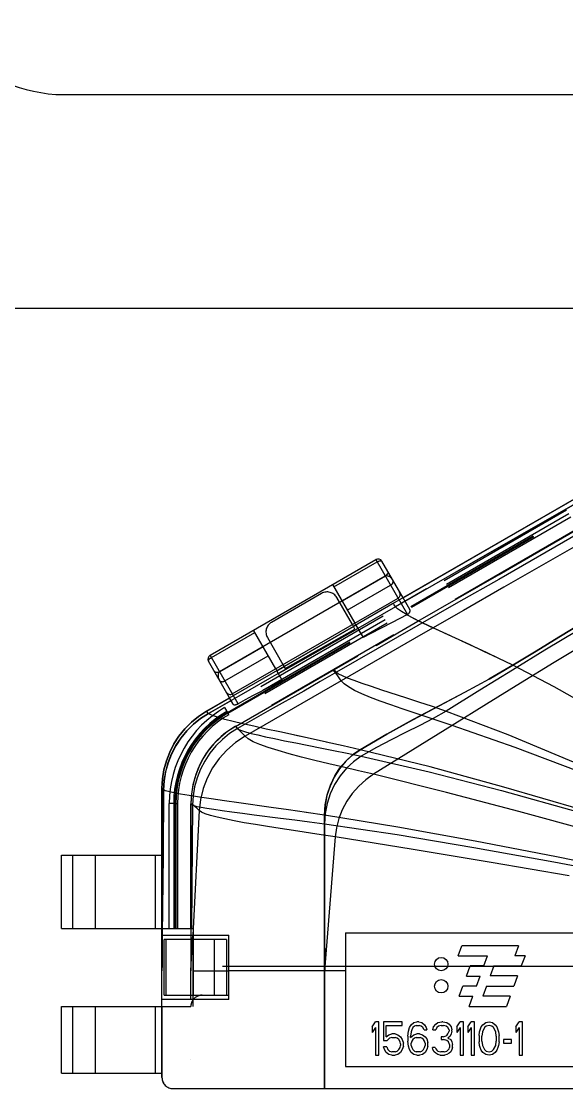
# Model space of a CAD drawing. Header units: millimetres. Extents: x -1 to 4489, y 0 to 1364.
# Drawn here: x 1594.99 to 1619.5, y 255.73 to 303.71 of the extents above; entities that cross this region are included whole.
import ezdxf

# ---------------------------------------------------------------- set-up
doc = ezdxf.new("R2010")
doc.units = ezdxf.units.MM
doc.linetypes.add('HIDDEN', pattern=[9.525, 6.35, -3.175])
doc.layers.add('DEFAULT_2', color=8, linetype='HIDDEN')
doc.layers.add('LAYER_0', color=7, linetype='Continuous')

# ---------------------------------------------------------------- blocks, each defined once
blk = doc.blocks.new('AMP10_88', base_point=(132.84, 117.75))
at = {"layer": 'LAYER_0', "color": 7}
for points in [[(72.503, 83.402), (183.18, 83.402)], [(65.419, 70.602), (192.47, 70.602)]]:
    blk.add_lwpolyline(points, dxfattribs=at)
blk.add_arc((73.26, 93.479), 10.105, 186.47, 265.71, dxfattribs=at)
blk = doc.blocks.new('418265200')
at = {"layer": 'LAYER_0', "color": 7}
blk.add_blockref('AMP10_88', (-20.334, -25.14), dxfattribs=at)
blk = doc.blocks.new('A$C6E4D46C7')
at = {"color": 7, "linetype": 'Continuous'}
for p, q in [((23.138, 26.564), (14.875, 21.793)), ((15.343, 22.064), (23.137, 26.564)), ((6.672, 19.482), (14.119, 23.782)), ((15.343, 22.064), (14.393, 23.709)), ((7.672, 17.75), (15.119, 22.05)), ((14.875, 21.793), (13.116, 20.778)), ((10.053, 18.884), (13.183, 20.662)), ((13.183, 20.662), (13.066, 20.865)), ((13.116, 20.778), (13.221, 20.839)), ((13.221, 20.839), (13.171, 20.925)), ((7.548, 17.564), (6.598, 19.209)), ((9.999, 18.978), (6.511, 16.964)), ((9.62, 18.875), (9.67, 18.789)), ((9.67, 18.789), (9.998, 18.978)), ((9.948, 19.065), (10.053, 18.884)), ((6.51, 16.964), (7.548, 17.564)), ((6.157, 16.735), (6.51, 16.964)), ((6.511, 16.964), (6.158, 16.735)), ((5.538, 16.176), (5.834, 16.473)), ((5.835, 16.473), (5.539, 16.176)), ((5.834, 16.473), (6.157, 16.735)), ((6.158, 16.735), (5.835, 16.473)), ((5.046, 15.5), (5.274, 15.851)), ((5.275, 15.851), (5.047, 15.5)), ((5.274, 15.851), (5.538, 16.176)), ((5.539, 16.176), (5.275, 15.851)), ((4.856, 15.127), (5.046, 15.5)), ((5.047, 15.5), (4.857, 15.127)), ((4.706, 14.736), (4.856, 15.127)), ((4.857, 15.127), (4.707, 14.736)), ((4.597, 14.332), (4.706, 14.736)), ((4.707, 14.736), (4.598, 14.332)), ((4.51, 13.5), (4.532, 13.92)), ((4.533, 13.92), (4.511, 13.5)), ((4.532, 13.92), (4.597, 14.332)), ((4.598, 14.332), (4.533, 13.92)), ((4.51, 13.5), (4.51, 10.5)), ((4.511, 6.7), (4.511, 13.5)), ((0, 7.2), (0, 10.5)), ((0, 10.5), (4.55, 10.5)), ((4.525, 7.2), (4.55, 10.5)), ((0, 7.2), (4.525, 7.2)), ((4.524, 6.9), (4.52, 6.637)), ((4.525, 6.9), (7.511, 6.9)), ((5.883, 6.702), (5.893, 6.9)), ((5.91, 6.9), (5.91, 6.7)), ((7.511, 4), (7.511, 6.9)), ((12.761, 7), (12.761, 1)), ((12.761, 7), (24.761, 7)), ((4.52, 6.637), (4.518, 6.373)), ((4.518, 6.373), (4.518, 6.107)), ((4.61, 4.2), (4.61, 6.7)), ((7.41, 6.7), (4.61, 6.7)), ((7.41, 6.7), (7.41, 5.877)), ((17.827, 5.965), (17.992, 6.418)), ((20.53, 6.418), (17.992, 6.418)), ((20.53, 6.418), (20.365, 5.965)), ((4.518, 5.839), (4.515, 5.57)), ((4.518, 6.107), (4.518, 5.839)), ((17.827, 5.965), (19.138, 5.965)), ((18.97, 5.517), (19.138, 5.965)), ((20.827, 5.965), (20.365, 5.965)), ((20.827, 5.965), (20.656, 5.517)), ((4.515, 5.57), (4.511, 5.3)), ((4.511, 1.979), (4.511, 5.3)), ((12.761, 5.3), (7.511, 5.3)), ((18.189, 5.063), (18.354, 5.517)), ((18.97, 5.517), (18.354, 5.517)), ((19.429, 5.517), (19.264, 5.064)), ((19.429, 5.517), (20.656, 5.517)), ((18.189, 5.063), (18.805, 5.063)), ((18.639, 4.608), (18.805, 5.063)), ((20.485, 5.064), (19.264, 5.064)), ((20.485, 5.064), (20.322, 4.608)), ((17.86, 4.154), (18.024, 4.608)), ((18.639, 4.608), (18.024, 4.608)), ((19.099, 4.608), (18.934, 4.155)), ((19.099, 4.608), (20.322, 4.608)), ((7.511, 4), (4.511, 4)), ((4.61, 4.2), (7.511, 4.2)), ((5.811, 4), (5.811, 4.2)), ((5.91, 4), (5.91, 4.2)), ((17.86, 4.154), (18.474, 4.154)), ((18.309, 3.7), (18.474, 4.154)), ((20.159, 4.155), (18.934, 4.155)), ((20.159, 4.155), (19.995, 3.7)), ((0, 0.7), (0, 3.7)), ((0, 3.7), (4.511, 3.7)), ((18.309, 3.7), (19.995, 3.7)), ((13.961, 2.777), (14.111, 3)), ((14.261, 3), (14.111, 3)), ((14.261, 1.5), (14.261, 3)), ((14.461, 3), (14.461, 2.17)), ((15.311, 3), (14.461, 3)), ((15.311, 2.84), (15.311, 3)), ((15.711, 2.872), (15.836, 2.968)), ((15.836, 2.968), (15.961, 3)), ((16.061, 3), (15.961, 3)), ((16.061, 3), (16.186, 2.968)), ((16.186, 2.968), (16.311, 2.872)), ((16.711, 2.777), (16.811, 2.904)), ((16.811, 2.904), (16.911, 2.968)), ((16.911, 2.968), (17.086, 3)), ((17.136, 3), (17.086, 3)), ((17.136, 3), (17.311, 2.968)), ((17.311, 2.968), (17.411, 2.904)), ((17.411, 2.904), (17.511, 2.777)), ((17.761, 2.777), (17.911, 3)), ((18.061, 3), (17.911, 3)), ((18.061, 1.5), (18.061, 3)), ((18.261, 2.777), (18.411, 3)), ((18.561, 3), (18.411, 3)), ((18.561, 1.5), (18.561, 3)), ((18.936, 2.872), (19.061, 2.968)), ((19.061, 2.968), (19.211, 3)), ((19.211, 3), (19.361, 2.968)), ((19.361, 2.968), (19.486, 2.872)), ((20.411, 2.777), (20.561, 3)), ((20.711, 3), (20.561, 3)), ((20.711, 1.5), (20.711, 3)), ((13.961, 2.777), (13.961, 2.521)), ((14.111, 2.745), (13.961, 2.521)), ((14.111, 2.745), (14.111, 1.5)), ((14.586, 2.33), (14.586, 2.84)), ((14.586, 2.84), (15.311, 2.84)), ((14.586, 2.33), (14.711, 2.426)), ((14.711, 2.426), (14.836, 2.457)), ((14.986, 2.457), (14.836, 2.457)), ((14.986, 2.457), (15.111, 2.426)), ((15.111, 2.426), (15.236, 2.33)), ((15.561, 2.362), (15.586, 2.585)), ((15.586, 2.585), (15.636, 2.745)), ((15.636, 2.745), (15.711, 2.872)), ((15.711, 2.553), (15.686, 2.362)), ((15.686, 2.298), (15.836, 2.426)), ((15.736, 2.649), (15.711, 2.553)), ((15.786, 2.745), (15.736, 2.649)), ((15.861, 2.809), (15.786, 2.745)), ((15.836, 2.426), (15.961, 2.457)), ((15.936, 2.84), (15.861, 2.809)), ((15.936, 2.84), (16.086, 2.84)), ((16.086, 2.457), (15.961, 2.457)), ((16.161, 2.809), (16.086, 2.84)), ((16.086, 2.457), (16.211, 2.426)), ((16.236, 2.745), (16.161, 2.809)), ((16.211, 2.426), (16.336, 2.33)), ((16.286, 2.649), (16.236, 2.745)), ((16.286, 2.649), (16.411, 2.649)), ((16.311, 2.872), (16.386, 2.745)), ((16.386, 2.745), (16.411, 2.649)), ((16.686, 2.649), (16.711, 2.777)), ((16.686, 2.649), (16.811, 2.649)), ((16.861, 2.745), (16.811, 2.649)), ((16.936, 2.809), (16.861, 2.745)), ((17.061, 2.84), (16.936, 2.809)), ((17.061, 2.84), (17.161, 2.84)), ((17.286, 2.809), (17.161, 2.84)), ((17.361, 2.745), (17.286, 2.809)), ((17.311, 2.394), (17.361, 2.457)), ((17.411, 2.649), (17.361, 2.745)), ((17.361, 2.457), (17.411, 2.585)), ((17.411, 2.649), (17.411, 2.585)), ((17.511, 2.457), (17.461, 2.362)), ((17.511, 2.777), (17.536, 2.649)), ((17.536, 2.585), (17.511, 2.457)), ((17.536, 2.585), (17.536, 2.649)), ((17.761, 2.777), (17.761, 2.521)), ((17.911, 2.745), (17.761, 2.521)), ((17.911, 2.745), (17.911, 1.5)), ((18.261, 2.777), (18.261, 2.521)), ((18.411, 2.745), (18.261, 2.521)), ((18.411, 2.745), (18.411, 1.5)), ((18.761, 2.394), (18.786, 2.553)), ((18.786, 2.553), (18.811, 2.649)), ((18.811, 2.649), (18.861, 2.777)), ((18.861, 2.777), (18.936, 2.872)), ((18.911, 2.553), (18.886, 2.362)), ((19.011, 2.745), (18.911, 2.553)), ((19.086, 2.809), (19.011, 2.745)), ((19.211, 2.84), (19.086, 2.809)), ((19.336, 2.809), (19.211, 2.84)), ((19.411, 2.745), (19.336, 2.809)), ((19.511, 2.553), (19.411, 2.745)), ((19.486, 2.872), (19.561, 2.777)), ((19.536, 2.362), (19.511, 2.553)), ((19.561, 2.777), (19.611, 2.649)), ((19.611, 2.649), (19.636, 2.553)), ((19.636, 2.553), (19.661, 2.394)), ((20.411, 2.777), (20.411, 2.521)), ((20.561, 2.745), (20.411, 2.521)), ((20.561, 2.745), (20.561, 1.5)), ((14.461, 2.17), (14.636, 2.17)), ((14.736, 2.266), (14.636, 2.17)), ((14.836, 2.298), (14.736, 2.266)), ((14.836, 2.298), (14.986, 2.298)), ((15.086, 2.266), (14.986, 2.298)), ((15.161, 2.202), (15.086, 2.266)), ((15.211, 2.106), (15.161, 2.202)), ((15.236, 2.011), (15.211, 2.106)), ((15.211, 1.851), (15.236, 1.947)), ((15.236, 2.33), (15.311, 2.202)), ((15.236, 2.011), (15.236, 1.947)), ((15.311, 2.202), (15.361, 2.043)), ((15.361, 1.915), (15.361, 2.043)), ((15.561, 2.362), (15.561, 2.138)), ((15.586, 1.915), (15.561, 2.138)), ((15.686, 2.298), (15.686, 2.362)), ((15.736, 2.138), (15.711, 2.043)), ((15.711, 1.947), (15.711, 2.043)), ((15.711, 1.947), (15.736, 1.851)), ((15.786, 2.202), (15.736, 2.138)), ((15.861, 2.266), (15.786, 2.202)), ((15.936, 2.298), (15.861, 2.266)), ((15.936, 2.298), (16.111, 2.298)), ((16.186, 2.266), (16.111, 2.298)), ((16.261, 2.202), (16.186, 2.266)), ((16.311, 2.138), (16.261, 2.202)), ((16.336, 2.043), (16.311, 2.138)), ((16.311, 1.851), (16.336, 1.947)), ((16.336, 2.33), (16.411, 2.234)), ((16.336, 2.043), (16.336, 1.947)), ((16.411, 2.234), (16.461, 2.074)), ((16.461, 1.915), (16.461, 2.074)), ((17.061, 2.33), (17.061, 2.202)), ((17.161, 2.33), (17.061, 2.33)), ((17.061, 2.202), (17.161, 2.202)), ((17.161, 2.33), (17.311, 2.394)), ((17.311, 2.17), (17.161, 2.202)), ((17.386, 2.106), (17.311, 2.17)), ((17.461, 2.362), (17.361, 2.266)), ((17.361, 2.266), (17.486, 2.202)), ((17.436, 1.979), (17.386, 2.106)), ((17.436, 1.979), (17.436, 1.851)), ((17.486, 2.202), (17.536, 2.106)), ((17.536, 2.106), (17.561, 1.979)), ((17.561, 1.851), (17.561, 1.979)), ((18.761, 2.394), (18.761, 2.106)), ((18.786, 1.947), (18.761, 2.106)), ((18.811, 1.851), (18.786, 1.947)), ((18.886, 2.138), (18.886, 2.362)), ((18.886, 2.138), (18.911, 1.947)), ((18.911, 1.947), (19.011, 1.755)), ((19.411, 1.755), (19.511, 1.947)), ((19.511, 1.947), (19.536, 2.138)), ((19.536, 2.362), (19.536, 2.138)), ((19.636, 1.947), (19.611, 1.851)), ((19.661, 2.106), (19.636, 1.947)), ((19.661, 2.106), (19.661, 2.394)), ((19.861, 2.202), (19.861, 2.043)), ((20.211, 2.202), (19.861, 2.202)), ((19.861, 2.043), (20.211, 2.043)), ((20.211, 2.043), (20.211, 2.202)), ((14.111, 1.5), (14.261, 1.5)), ((14.511, 1.755), (14.461, 1.883)), ((14.611, 1.883), (14.461, 1.883)), ((14.586, 1.628), (14.511, 1.755)), ((14.711, 1.532), (14.586, 1.628)), ((14.611, 1.883), (14.661, 1.755)), ((14.661, 1.755), (14.736, 1.691)), ((14.836, 1.5), (14.711, 1.532)), ((14.736, 1.691), (14.836, 1.66)), ((14.986, 1.66), (14.836, 1.66)), ((14.836, 1.5), (14.986, 1.5)), ((14.986, 1.66), (15.086, 1.691)), ((15.111, 1.532), (14.986, 1.5)), ((15.086, 1.691), (15.161, 1.755)), ((15.236, 1.628), (15.111, 1.532)), ((15.161, 1.755), (15.211, 1.851)), ((15.311, 1.755), (15.236, 1.628)), ((15.361, 1.915), (15.311, 1.755)), ((15.636, 1.755), (15.586, 1.915)), ((15.711, 1.628), (15.636, 1.755)), ((15.836, 1.532), (15.711, 1.628)), ((15.736, 1.851), (15.786, 1.755)), ((15.786, 1.755), (15.861, 1.691)), ((15.961, 1.5), (15.836, 1.532)), ((15.861, 1.691), (15.936, 1.66)), ((16.111, 1.66), (15.936, 1.66)), ((15.961, 1.5), (16.086, 1.5)), ((16.211, 1.532), (16.086, 1.5)), ((16.111, 1.66), (16.186, 1.691)), ((16.186, 1.691), (16.261, 1.755)), ((16.336, 1.628), (16.211, 1.532)), ((16.261, 1.755), (16.311, 1.851)), ((16.411, 1.755), (16.336, 1.628)), ((16.461, 1.915), (16.411, 1.755)), ((16.686, 1.755), (16.661, 1.851)), ((16.786, 1.851), (16.661, 1.851)), ((16.736, 1.66), (16.686, 1.755)), ((16.811, 1.596), (16.736, 1.66)), ((16.786, 1.851), (16.811, 1.787)), ((16.811, 1.787), (16.861, 1.723)), ((16.911, 1.532), (16.811, 1.596)), ((16.861, 1.723), (16.911, 1.691)), ((16.911, 1.691), (17.036, 1.66)), ((17.011, 1.5), (16.911, 1.532)), ((17.011, 1.5), (17.211, 1.5)), ((17.186, 1.66), (17.036, 1.66)), ((17.186, 1.66), (17.311, 1.691)), ((17.311, 1.532), (17.211, 1.5)), ((17.311, 1.691), (17.361, 1.723)), ((17.411, 1.596), (17.311, 1.532)), ((17.361, 1.723), (17.411, 1.787)), ((17.411, 1.787), (17.436, 1.851)), ((17.486, 1.66), (17.411, 1.596)), ((17.536, 1.755), (17.486, 1.66)), ((17.561, 1.851), (17.536, 1.755)), ((17.911, 1.5), (18.061, 1.5)), ((18.411, 1.5), (18.561, 1.5)), ((18.861, 1.723), (18.811, 1.851)), ((18.936, 1.628), (18.861, 1.723)), ((19.061, 1.532), (18.936, 1.628)), ((19.011, 1.755), (19.086, 1.691)), ((19.211, 1.5), (19.061, 1.532)), ((19.086, 1.691), (19.211, 1.66)), ((19.211, 1.66), (19.336, 1.691)), ((19.361, 1.532), (19.211, 1.5)), ((19.336, 1.691), (19.411, 1.755)), ((19.486, 1.628), (19.361, 1.532)), ((19.561, 1.723), (19.486, 1.628)), ((19.611, 1.851), (19.561, 1.723)), ((20.561, 1.5), (20.711, 1.5)), ((12.761, 1), (24.761, 1)), ((0, 0.7), (2.051, 0.7)), ((5.35, 0), (40.611, 0))]:
    blk.add_line(p, q, dxfattribs=at)
at = {"color": 9, "linetype": 'Continuous'}
for p, q in [((23.19, 26.353), (20.481, 24.802)), ((20.622, 24.883), (23.189, 26.353)), ((20.481, 24.802), (17.763, 23.244)), ((18.045, 23.406), (20.622, 24.883)), ((23.44, 24.577), (21.66, 23.561)), ((12.231, 22.553), (14.18, 23.678)), ((14.119, 23.782), (15.545, 21.313)), ((14.18, 23.678), (14.199, 23.688)), ((14.199, 23.688), (14.219, 23.698)), ((14.219, 23.698), (14.24, 23.708)), ((14.24, 23.708), (14.262, 23.715)), ((14.262, 23.715), (14.28, 23.721)), ((14.28, 23.721), (14.297, 23.725)), ((14.297, 23.725), (14.309, 23.728)), ((14.309, 23.728), (14.321, 23.729)), ((14.321, 23.729), (14.333, 23.73)), ((14.333, 23.73), (14.345, 23.73)), ((14.345, 23.73), (14.358, 23.729)), ((14.358, 23.729), (14.371, 23.726)), ((14.371, 23.726), (14.383, 23.719)), ((14.383, 23.719), (14.393, 23.709)), ((21.66, 23.561), (19.868, 22.536)), ((14.546, 23.043), (7.098, 18.743)), ((14.552, 23.032), (12.604, 21.907)), ((14.589, 23.073), (14.546, 23.043)), ((14.577, 23.043), (14.552, 23.032)), ((14.603, 23.048), (14.577, 23.043)), ((14.623, 23.11), (14.589, 23.073)), ((14.632, 23.048), (14.603, 23.048)), ((14.648, 23.15), (14.623, 23.11)), ((14.66, 23.044), (14.632, 23.048)), ((14.661, 23.191), (14.648, 23.15)), ((14.649, 23.266), (14.661, 23.23)), ((14.682, 23.038), (14.66, 23.044)), ((14.661, 23.23), (14.661, 23.191)), ((14.704, 23.029), (14.682, 23.038)), ((15.433, 21.908), (18.045, 23.406)), ((12.836, 21.505), (14.785, 22.63)), ((14.727, 23.017), (14.704, 23.029)), ((14.751, 23.003), (14.727, 23.017)), ((14.775, 22.985), (14.751, 23.003)), ((14.799, 22.964), (14.775, 22.985)), ((14.785, 22.63), (14.794, 22.634)), ((14.794, 22.634), (14.803, 22.64)), ((14.823, 22.94), (14.799, 22.964)), ((14.803, 22.64), (14.815, 22.649)), ((14.815, 22.649), (14.826, 22.66)), ((14.846, 22.914), (14.823, 22.94)), ((14.826, 22.66), (14.838, 22.67)), ((14.838, 22.67), (14.848, 22.679)), ((14.868, 22.884), (14.846, 22.914)), ((14.848, 22.679), (14.854, 22.685)), ((14.854, 22.685), (14.858, 22.691)), ((14.858, 22.691), (14.863, 22.697)), ((14.863, 22.697), (14.873, 22.711)), ((14.888, 22.851), (14.868, 22.884)), ((14.873, 22.711), (14.878, 22.719)), ((14.878, 22.719), (14.883, 22.728)), ((14.883, 22.728), (14.888, 22.738)), ((14.894, 22.839), (14.888, 22.851)), ((14.888, 22.738), (14.892, 22.749)), ((14.892, 22.749), (14.896, 22.759)), ((14.898, 22.828), (14.894, 22.839)), ((14.896, 22.759), (14.898, 22.767)), ((14.9, 22.817), (14.898, 22.828)), ((14.898, 22.767), (14.899, 22.773)), ((14.899, 22.773), (14.9, 22.781)), ((14.901, 22.807), (14.9, 22.817)), ((14.9, 22.781), (14.901, 22.789)), ((14.902, 22.798), (14.901, 22.807)), ((14.901, 22.789), (14.902, 22.798)), ((16.398, 22.461), (15.007, 21.663)), ((19.868, 22.536), (18.062, 21.5)), ((15.007, 21.663), (13.201, 20.631)), ((14.889, 21.796), (14.875, 21.793)), ((14.906, 21.789), (14.889, 21.796)), ((14.926, 21.772), (14.906, 21.789)), ((14.95, 21.746), (14.926, 21.772)), ((14.977, 21.71), (14.95, 21.746)), ((15.007, 21.663), (14.977, 21.71)), ((15.1, 21.566), (15.007, 21.663)), ((15.273, 21.442), (15.1, 21.566)), ((15.525, 21.293), (15.273, 21.442)), ((15.805, 21.144), (15.516, 21.298)), ((15.85, 21.121), (15.525, 21.293)), ((16.149, 20.971), (15.805, 21.144)), ((16.244, 20.926), (15.85, 21.121)), ((18.062, 21.5), (16.244, 20.455)), ((9.743, 18.663), (13.306, 20.692)), ((13.201, 20.631), (10.072, 18.85)), ((16.546, 20.781), (16.149, 20.971)), ((16.7, 20.709), (16.244, 20.926)), ((16.989, 20.574), (16.546, 20.781)), ((17.209, 20.473), (16.7, 20.709)), ((23.408, 20.943), (22.351, 20.297)), ((22.352, 20.299), (23.409, 20.944)), ((6.732, 19.378), (8.681, 20.503)), ((16.244, 20.455), (14.413, 19.4)), ((17.473, 20.352), (16.989, 20.574)), ((18.356, 19.946), (17.209, 20.473)), ((21.325, 19.668), (22.352, 20.299)), ((22.351, 20.297), (21.325, 19.666)), ((9.053, 19.857), (7.105, 18.732)), ((18.535, 19.863), (17.991, 20.114)), ((18.977, 19.658), (18.356, 19.946)), ((19.102, 19.599), (18.535, 19.863)), ((23.629, 20.049), (22.137, 19.149)), ((6.594, 19.233), (6.597, 19.244)), ((6.594, 19.221), (6.594, 19.233)), ((6.598, 19.209), (6.594, 19.221)), ((6.597, 19.244), (6.601, 19.255)), ((6.601, 19.255), (6.606, 19.264)), ((6.606, 19.264), (6.611, 19.273)), ((6.611, 19.273), (6.617, 19.282)), ((6.617, 19.282), (6.624, 19.29)), ((6.624, 19.29), (6.632, 19.299)), ((6.632, 19.299), (6.641, 19.309)), ((6.641, 19.309), (6.652, 19.32)), ((6.652, 19.32), (6.666, 19.332)), ((6.666, 19.332), (6.682, 19.345)), ((7.93, 17.302), (6.672, 19.482)), ((6.682, 19.345), (6.7, 19.358)), ((6.7, 19.358), (6.716, 19.368)), ((6.716, 19.368), (6.732, 19.378)), ((7.337, 18.33), (9.286, 19.455)), ((14.413, 19.4), (12.569, 18.336)), ((19.621, 19.352), (18.977, 19.658)), ((19.685, 19.321), (19.102, 19.599)), ((20.279, 19.031), (19.621, 19.352)), ((20.278, 19.031), (21.325, 19.668)), ((21.325, 19.666), (20.279, 19.031)), ((6.879, 18.737), (6.855, 18.766)), ((6.913, 18.718), (6.879, 18.737)), ((6.955, 18.708), (6.913, 18.718)), ((7.051, 18.721), (7.002, 18.71)), ((7.098, 18.743), (7.051, 18.721)), ((7.084, 18.717), (7.066, 18.697)), ((7.105, 18.732), (7.084, 18.717)), ((10.072, 18.85), (9.345, 18.436)), ((12.26, 18.75), (12.198, 18.821)), ((12.322, 18.675), (12.26, 18.75)), ((20.279, 19.031), (19.203, 18.409)), ((19.208, 18.412), (20.278, 19.031)), ((22.134, 18.063), (20.278, 19.031)), ((22.137, 19.149), (20.627, 18.228)), ((7.002, 18.71), (6.955, 18.708)), ((7.032, 18.6), (7.03, 18.574)), ((7.03, 18.574), (7.031, 18.546)), ((7.031, 18.546), (7.034, 18.516)), ((7.035, 18.623), (7.032, 18.6)), ((7.034, 18.516), (7.04, 18.485)), ((7.041, 18.646), (7.035, 18.623)), ((7.04, 18.485), (7.049, 18.452)), ((7.051, 18.672), (7.041, 18.646)), ((7.049, 18.452), (7.061, 18.419)), ((7.066, 18.697), (7.051, 18.672)), ((7.061, 18.419), (7.076, 18.385)), ((7.076, 18.385), (7.094, 18.351)), ((7.094, 18.351), (7.101, 18.34)), ((7.101, 18.34), (7.109, 18.331)), ((7.109, 18.331), (7.117, 18.324)), ((7.117, 18.324), (7.125, 18.318)), ((7.125, 18.318), (7.133, 18.313)), ((7.133, 18.313), (7.14, 18.309)), ((7.14, 18.309), (7.148, 18.306)), ((7.148, 18.306), (7.155, 18.303)), ((7.155, 18.303), (7.161, 18.301)), ((7.161, 18.301), (7.168, 18.299)), ((7.168, 18.299), (7.179, 18.297)), ((7.179, 18.297), (7.191, 18.295)), ((7.191, 18.295), (7.201, 18.294)), ((7.201, 18.294), (7.212, 18.294)), ((7.212, 18.294), (7.222, 18.294)), ((7.222, 18.294), (7.239, 18.296)), ((7.239, 18.296), (7.246, 18.296)), ((7.246, 18.296), (7.253, 18.297)), ((7.253, 18.297), (7.262, 18.3)), ((7.262, 18.3), (7.275, 18.304)), ((7.275, 18.304), (7.29, 18.309)), ((7.29, 18.309), (7.304, 18.314)), ((7.304, 18.314), (7.318, 18.319)), ((7.318, 18.319), (7.329, 18.324)), ((7.329, 18.324), (7.337, 18.33)), ((9.345, 18.436), (7.966, 17.65)), ((12.569, 18.336), (8.245, 15.839)), ((12.384, 18.596), (12.322, 18.675)), ((12.445, 18.513), (12.384, 18.596)), ((12.507, 18.426), (12.445, 18.513)), ((12.569, 18.336), (12.507, 18.426)), ((12.695, 18.199), (12.569, 18.336)), ((19.208, 18.412), (18.109, 17.813)), ((12.892, 18.056), (12.695, 18.199)), ((13.158, 17.905), (12.892, 18.056)), ((13.487, 17.749), (13.158, 17.905)), ((16.963, 17.209), (18.114, 17.816)), ((18.109, 17.813), (16.964, 17.209)), ((20.627, 18.228), (19.098, 17.288)), ((24.067, 16.976), (22.133, 18.063)), ((6.594, 16.865), (7.615, 17.449)), ((7.966, 17.65), (6.596, 16.865)), ((13.874, 17.586), (13.487, 17.749)), ((14.311, 17.419), (13.874, 17.586)), ((14.79, 17.248), (14.311, 17.419)), ((19.098, 17.288), (17.553, 16.329)), ((6.596, 16.865), (6.247, 16.64)), ((6.247, 16.641), (6.595, 16.865)), ((6.595, 16.865), (6.51, 16.964)), ((6.596, 16.865), (6.511, 16.964)), ((6.67, 16.814), (6.595, 16.865)), ((6.671, 16.814), (6.596, 16.865)), ((6.819, 16.753), (6.67, 16.814)), ((6.82, 16.753), (6.671, 16.814)), ((7.511, 16.808), (7.449, 16.915)), ((15.303, 17.072), (14.79, 17.248)), ((15.841, 16.893), (15.303, 17.072)), ((15.783, 16.582), (16.963, 17.209)), ((16.964, 17.209), (15.792, 16.587)), ((16.973, 16.521), (15.841, 16.893)), ((5.922, 16.379), (5.623, 16.083)), ((5.63, 16.092), (5.925, 16.383)), ((6.247, 16.64), (5.922, 16.379)), ((5.925, 16.383), (6.247, 16.641)), ((7.043, 16.681), (6.819, 16.753)), ((7.044, 16.681), (6.82, 16.753)), ((7.34, 16.598), (7.043, 16.681)), ((7.341, 16.598), (7.044, 16.681)), ((7.709, 16.505), (7.34, 16.598)), ((8.144, 16.402), (7.708, 16.505)), ((8.643, 16.289), (8.143, 16.402)), ((17.553, 16.329), (14.022, 14.132)), ((14.61, 15.936), (15.783, 16.582)), ((15.792, 16.587), (14.618, 15.94)), ((17.553, 16.329), (16.973, 16.521)), ((20.377, 15.336), (17.553, 16.329)), ((5.623, 16.083), (5.356, 15.756)), ((5.367, 15.772), (5.63, 16.092)), ((7.883, 16.22), (7.811, 16.289)), ((8.245, 15.839), (7.816, 15.554)), ((7.956, 16.149), (7.883, 16.22)), ((8.028, 16.076), (7.956, 16.149)), ((8.101, 15.999), (8.028, 16.076)), ((8.173, 15.921), (8.101, 15.999)), ((8.245, 15.839), (8.173, 15.921)), ((8.388, 15.72), (8.245, 15.839)), ((9.2, 16.166), (8.642, 16.289)), ((9.811, 16.034), (9.199, 16.166)), ((11.166, 15.741), (9.81, 16.034)), ((11.167, 15.741), (10.469, 15.892)), ((13.417, 15.238), (14.61, 15.936)), ((14.618, 15.94), (13.418, 15.238)), ((5.126, 15.405), (4.935, 15.033)), ((4.943, 15.054), (5.137, 15.424)), ((5.356, 15.756), (5.126, 15.405)), ((5.137, 15.424), (5.367, 15.772)), ((7.816, 15.554), (7.424, 15.218)), ((8.611, 15.596), (8.388, 15.72)), ((8.911, 15.466), (8.611, 15.596)), ((9.286, 15.332), (8.911, 15.466)), ((11.897, 15.582), (11.166, 15.741)), ((12.65, 15.414), (11.896, 15.582)), ((13.418, 15.238), (12.649, 15.414)), ((4.935, 15.033), (4.784, 14.645)), ((4.789, 14.663), (4.943, 15.054)), ((7.424, 15.218), (7.077, 14.837)), ((9.728, 15.194), (9.286, 15.332)), ((10.23, 15.052), (9.728, 15.194)), ((10.784, 14.907), (10.23, 15.052)), ((11.381, 14.758), (10.784, 14.907)), ((13.08, 15.002), (12.769, 14.718)), ((12.782, 14.733), (13.086, 15.008)), ((13.418, 15.238), (13.08, 15.002)), ((13.086, 15.008), (13.417, 15.238)), ((16.558, 14.459), (13.417, 15.238)), ((23.197, 14.27), (20.377, 15.336)), ((4.784, 14.645), (4.675, 14.246)), ((4.677, 14.258), (4.789, 14.663)), ((6.78, 14.416), (6.54, 13.964)), ((7.077, 14.837), (6.78, 14.416)), ((12.011, 14.606), (11.381, 14.758)), ((12.667, 14.451), (12.011, 14.606)), ((12.276, 14.055), (12.51, 14.414)), ((12.769, 14.718), (12.487, 14.382)), ((12.51, 14.414), (12.782, 14.733)), ((13.341, 14.293), (12.667, 14.451)), ((19.88, 13.553), (16.557, 14.459)), ((4.608, 13.847), (4.677, 14.258)), ((4.675, 14.246), (4.608, 13.84)), ((6.54, 13.964), (6.358, 13.488)), ((12.25, 14.007), (12.062, 13.601)), ((12.08, 13.649), (12.276, 14.055)), ((12.487, 14.382), (12.25, 14.007)), ((14.022, 14.132), (13.341, 14.293)), ((14.022, 14.132), (13.672, 13.884)), ((17.29, 13.32), (14.022, 14.132)), ((4.582, 13.43), (4.51, 13.5)), ((4.583, 13.43), (4.511, 13.5)), ((4.582, 13.43), (4.608, 13.847)), ((4.608, 13.84), (4.583, 13.43)), ((6.358, 13.488), (6.239, 12.999)), ((12.062, 13.601), (11.926, 13.174)), ((11.934, 13.211), (12.08, 13.649)), ((13.351, 13.597), (13.064, 13.273)), ((13.672, 13.884), (13.351, 13.597)), ((23.38, 12.536), (19.879, 13.553)), ((4.527, 7.2), (4.582, 13.43)), ((4.583, 13.43), (4.558, 10.5)), ((4.655, 13.395), (4.582, 13.43)), ((4.656, 13.395), (4.583, 13.43)), ((4.807, 13.352), (4.655, 13.395)), ((4.808, 13.352), (4.656, 13.395)), ((5.039, 13.301), (4.807, 13.352)), ((5.35, 13.244), (5.038, 13.301)), ((5.737, 13.179), (5.349, 13.244)), ((6.198, 13.106), (5.736, 13.179)), ((6.239, 12.999), (6.182, 12.503)), ((6.726, 13.027), (6.197, 13.106)), ((7.319, 12.941), (6.725, 13.027)), ((11.926, 13.174), (11.844, 12.739)), ((11.846, 12.762), (11.934, 13.211)), ((13.064, 13.273), (12.818, 12.918)), ((20.554, 12.457), (17.29, 13.32)), ((5.088, 12.825), (5.211, 12.825)), ((5.873, 12.775), (5.811, 12.825)), ((5.935, 12.724), (5.873, 12.775)), ((6.182, 12.503), (5.893, 6.9)), ((5.996, 12.671), (5.935, 12.724)), ((6.058, 12.617), (5.996, 12.671)), ((6.12, 12.561), (6.058, 12.617)), ((6.182, 12.503), (6.12, 12.561)), ((6.287, 12.432), (6.182, 12.503)), ((7.969, 12.849), (7.318, 12.941)), ((9.415, 12.643), (7.968, 12.849)), ((10.195, 12.531), (9.414, 12.643)), ((10.998, 12.413), (10.194, 12.531)), ((11.815, 12.289), (11.846, 12.762)), ((11.844, 12.739), (11.816, 12.289)), ((12.615, 12.538), (12.458, 12.139)), ((12.818, 12.918), (12.615, 12.538)), ((6.457, 12.358), (6.287, 12.432)), ((6.691, 12.282), (6.457, 12.358)), ((6.987, 12.203), (6.691, 12.282)), ((7.341, 12.122), (6.987, 12.203)), ((7.75, 12.039), (7.341, 12.122)), ((8.207, 11.954), (7.75, 12.039)), ((11.816, 12.289), (10.997, 12.413)), ((11.81, 5.3), (11.815, 12.289)), ((11.816, 12.289), (11.811, 5.3)), ((15.108, 11.751), (11.815, 12.289)), ((12.458, 12.139), (12.351, 11.729)), ((23.816, 11.568), (20.554, 12.457)), ((8.708, 11.868), (8.207, 11.954)), ((9.247, 11.78), (8.708, 11.868)), ((9.818, 11.69), (9.247, 11.78)), ((10.415, 11.598), (9.818, 11.69)), ((11.659, 11.41), (10.415, 11.598)), ((12.351, 11.729), (12.293, 11.314)), ((18.585, 11.122), (15.107, 11.751)), ((12.293, 11.314), (11.659, 11.41)), ((12.293, 11.314), (11.811, 5.3)), ((15.801, 10.757), (12.293, 11.314)), ((22.237, 10.418), (18.584, 11.122)), ((19.308, 10.167), (15.801, 10.757)), ((1.51, 10.5), (1.51, 7.2)), ((4.21, 10.5), (4.21, 7.2)), ((4.211, 10.5), (4.211, 7.2)), ((4.558, 10.5), (4.526, 6.9)), ((22.813, 9.56), (19.308, 10.167)), ((26.02, 9.661), (22.236, 10.418)), ((4.678, 6.7), (4.678, 4.2)), ((5.925, 4.2), (5.925, 6.7)), ((6.855, 6.7), (6.855, 4.2)), ((11.844, 5.3), (11.844, 6.3)), ((7.235, 5.5), (38.135, 5.5)), ((11.81, 0), (11.81, 5.3)), ((11.811, 5.3), (11.811, 0)), ((1.51, 3.7), (1.51, 0.7)), ((4.21, 3.7), (4.21, 0.7)), ((4.211, 3.7), (4.211, 0.7))]:
    blk.add_line(p, q, dxfattribs=at)
at = {"color": 7, "linetype": 'Continuous'}
for centre in [(17.061, 5.6), (17.061, 4.6)]:
    blk.add_circle(centre, 0.3, dxfattribs=at)
for centre, radius, start, end in [((14.219, 23.609), 0.2, 30, 120), ((15.019, 22.223), 0.2, 300, 30), ((6.772, 19.309), 0.2, 120, 210), ((7.572, 17.923), 0.2, 210, 300), ((6.31, 3.7), 0.5, 112.5, 142.9516)]:
    blk.add_arc(centre, radius, start, end, dxfattribs=at)
at = {"layer": 'DEFAULT_2', "color": 8, "linetype": 'HIDDEN'}
for p, q in [((22.697, 26.005), (7.324, 17.13)), ((22.796, 25.835), (7.423, 16.959)), ((7.449, 16.915), (22.822, 25.791)), ((7.47, 16.878), (22.842, 25.753)), ((22.884, 25.684), (7.511, 16.808)), ((23.184, 25.164), (7.811, 16.289)), ((23.235, 24.949), (19.643, 22.894)), ((21.444, 24.142), (23.186, 25.146)), ((19.668, 23.119), (21.444, 24.142)), ((16.014, 21.011), (19.668, 23.119)), ((12.171, 22.657), (13.171, 20.925)), ((19.643, 22.894), (17.84, 21.862)), ((11.683, 22.26), (9.432, 20.96)), ((13.066, 20.865), (12.366, 22.077)), ((17.84, 21.862), (12.357, 18.717)), ((15.646, 21.539), (15.343, 22.064)), ((15.516, 21.297), (14.851, 20.951)), ((15.516, 21.297), (15.557, 21.319)), ((15.557, 21.319), (15.568, 21.327)), ((15.568, 21.327), (15.58, 21.335)), ((15.58, 21.335), (15.591, 21.344)), ((15.591, 21.344), (15.601, 21.354)), ((15.601, 21.354), (15.61, 21.363)), ((15.61, 21.363), (15.619, 21.374)), ((15.619, 21.374), (15.626, 21.384)), ((15.626, 21.384), (15.633, 21.394)), ((15.633, 21.394), (15.639, 21.405)), ((15.639, 21.405), (15.644, 21.416)), ((15.644, 21.416), (15.649, 21.427)), ((15.651, 21.528), (15.646, 21.539)), ((15.649, 21.427), (15.653, 21.438)), ((15.655, 21.517), (15.651, 21.528)), ((15.653, 21.438), (15.656, 21.449)), ((15.658, 21.506), (15.655, 21.517)), ((15.656, 21.449), (15.658, 21.461)), ((15.659, 21.495), (15.658, 21.506)), ((15.658, 21.461), (15.659, 21.472)), ((15.66, 21.483), (15.659, 21.495)), ((15.659, 21.472), (15.66, 21.483)), ((9.998, 18.978), (13.116, 20.778)), ((13.116, 20.778), (9.999, 18.978)), ((13.221, 20.839), (13.547, 20.274)), ((14.851, 20.951), (13.87, 20.441)), ((14.136, 19.928), (16.014, 21.011)), ((9.62, 18.875), (8.62, 20.607)), ((9.249, 20.277), (9.948, 19.065)), ((13.87, 20.441), (13.547, 20.274)), ((23.2, 20.598), (21.722, 19.708)), ((7.815, 16.283), (14.136, 19.928)), ((21.722, 19.708), (20.262, 18.815)), ((9.912, 18.369), (9.67, 18.789)), ((12.357, 18.717), (11.619, 18.296)), ((12.224, 18.825), (12.241, 18.82)), ((12.241, 18.82), (12.26, 18.81)), ((12.26, 18.81), (12.281, 18.794)), ((12.281, 18.794), (12.304, 18.774)), ((12.304, 18.774), (12.329, 18.748)), ((12.329, 18.748), (12.357, 18.717)), ((12.357, 18.717), (12.443, 18.649)), ((20.262, 18.815), (18.799, 17.912)), ((9.912, 18.369), (9.572, 18.188)), ((11.619, 18.296), (10.878, 17.875)), ((12.443, 18.649), (12.601, 18.566)), ((12.601, 18.566), (12.829, 18.468)), ((12.829, 18.468), (13.125, 18.355)), ((13.125, 18.355), (13.485, 18.228)), ((8.903, 17.829), (8.575, 17.652)), ((9.235, 18.008), (8.903, 17.829)), ((9.572, 18.188), (9.235, 18.008)), ((10.878, 17.875), (9.379, 17.029)), ((13.485, 18.228), (13.904, 18.087)), ((13.904, 18.087), (14.377, 17.931)), ((14.377, 17.931), (15.456, 17.583)), ((18.799, 17.912), (17.276, 16.974)), ((7.714, 17.277), (7.548, 17.564)), ((7.714, 17.277), (7.719, 17.271)), ((7.857, 17.271), (7.872, 17.276)), ((7.872, 17.276), (7.887, 17.282)), ((7.887, 17.282), (7.902, 17.288)), ((7.902, 17.288), (7.917, 17.295)), ((7.917, 17.295), (7.93, 17.302)), ((8.251, 17.476), (7.93, 17.302)), ((8.575, 17.652), (8.251, 17.476)), ((15.456, 17.583), (16.045, 17.39)), ((16.045, 17.39), (16.655, 17.187)), ((7.324, 17.13), (7.47, 16.878)), ((7.719, 17.271), (7.725, 17.266)), ((7.725, 17.266), (7.733, 17.262)), ((7.733, 17.262), (7.742, 17.259)), ((7.742, 17.259), (7.752, 17.257)), ((7.752, 17.257), (7.763, 17.256)), ((7.763, 17.256), (7.775, 17.256)), ((7.775, 17.256), (7.787, 17.256)), ((7.787, 17.256), (7.8, 17.258)), ((7.8, 17.258), (7.814, 17.26)), ((7.814, 17.26), (7.828, 17.263)), ((7.828, 17.263), (7.842, 17.266)), ((7.842, 17.266), (7.857, 17.271)), ((9.379, 17.029), (8.636, 16.607)), ((16.655, 17.187), (17.276, 16.974)), ((17.276, 16.974), (16.697, 16.64)), ((17.276, 16.974), (20.054, 15.925)), ((8.636, 16.607), (7.899, 16.186)), ((16.093, 16.325), (15.461, 16.01)), ((16.697, 16.64), (16.093, 16.325)), ((7.462, 16.054), (7.138, 15.792)), ((7.551, 15.961), (7.226, 15.701)), ((7.815, 16.283), (7.462, 16.054)), ((7.899, 16.186), (7.551, 15.961)), ((7.815, 16.283), (7.899, 16.186)), ((7.899, 16.186), (7.962, 16.143)), ((7.962, 16.143), (8.086, 16.093)), ((8.086, 16.093), (8.27, 16.035)), ((8.27, 16.035), (8.512, 15.971)), ((8.512, 15.971), (8.811, 15.899)), ((8.811, 15.899), (9.165, 15.82)), ((15.461, 16.01), (14.809, 15.684)), ((20.054, 15.925), (22.987, 14.69)), ((6.842, 15.495), (6.578, 15.17)), ((6.927, 15.405), (6.661, 15.079)), ((7.138, 15.792), (6.842, 15.495)), ((7.226, 15.701), (6.927, 15.405)), ((9.165, 15.82), (9.57, 15.734)), ((9.57, 15.734), (10.022, 15.641)), ((10.022, 15.641), (10.519, 15.542)), ((10.519, 15.542), (11.626, 15.321)), ((14.809, 15.684), (14.146, 15.334)), ((6.578, 15.17), (6.35, 14.819)), ((6.661, 15.079), (6.431, 14.728)), ((11.626, 15.321), (12.222, 15.201)), ((12.222, 15.201), (12.839, 15.074)), ((12.839, 15.074), (13.468, 14.942)), ((13.468, 14.942), (13.121, 14.697)), ((14.146, 15.334), (13.468, 14.942)), ((13.468, 14.942), (16.514, 14.24)), ((6.16, 14.445), (6.01, 14.055)), ((6.35, 14.819), (6.16, 14.445)), ((6.431, 14.728), (6.239, 14.357)), ((12.801, 14.402), (12.512, 14.057)), ((13.121, 14.697), (12.801, 14.402)), ((6.01, 14.055), (5.901, 13.65)), ((6.088, 13.969), (5.978, 13.57)), ((6.239, 14.357), (6.088, 13.969)), ((12.512, 14.057), (12.268, 13.671)), ((16.514, 14.24), (19.763, 13.402)), ((5.901, 13.65), (5.835, 13.235)), ((5.978, 13.57), (5.911, 13.164)), ((12.268, 13.671), (12.074, 13.254)), ((5.835, 13.235), (5.812, 12.808)), ((5.911, 13.164), (5.886, 12.754)), ((12.074, 13.254), (11.934, 12.814)), ((19.763, 13.402), (23.203, 12.447)), ((4.839, 7.2), (4.839, 12.825)), ((5.088, 12.825), (4.839, 12.825)), ((5.036, 12.825), (5.036, 7.2)), ((5.088, 12.825), (5.088, 7.2)), ((5.13, 12.825), (5.13, 7.2)), ((5.211, 12.825), (5.211, 7.2)), ((5.81, 12.824), (5.81, 7.2)), ((5.812, 7.2), (5.812, 12.808)), ((5.814, 12.818), (5.886, 12.754)), ((5.886, 12.754), (5.83, 7.2)), ((5.886, 12.754), (5.947, 12.724)), ((5.947, 12.724), (6.074, 12.69)), ((6.074, 12.69), (6.265, 12.651)), ((6.265, 12.651), (6.52, 12.607)), ((6.52, 12.607), (6.837, 12.557)), ((6.837, 12.557), (7.213, 12.503)), ((7.213, 12.503), (7.644, 12.445)), ((11.934, 12.814), (11.849, 12.365)), ((7.644, 12.445), (8.128, 12.381)), ((8.128, 12.381), (8.659, 12.313)), ((8.659, 12.313), (9.844, 12.161)), ((9.844, 12.161), (10.484, 12.079)), ((10.484, 12.079), (11.145, 11.992)), ((11.849, 12.365), (11.82, 11.901)), ((11.145, 11.992), (11.82, 11.901)), ((11.82, 11.901), (11.811, 6)), ((11.82, 11.901), (15.076, 11.418)), ((15.076, 11.418), (18.519, 10.845)), ((18.519, 10.845), (22.122, 10.198)), ((0.5, 7.2), (0.5, 10.5)), ((4.51, 10.5), (4.51, 7.2)), ((4.549, 10.5), (4.524, 7.2)), ((22.122, 10.198), (25.883, 9.494)), ((4.525, 7.2), (5.91, 7.2)), ((5.811, 7.2), (5.811, 5.3)), ((5.91, 7.2), (5.91, 6.9)), ((4.511, 5.3), (4.511, 6.7)), ((5.811, 5.3), (5.883, 6.702)), ((5.91, 4.2), (5.91, 6.7)), ((7.41, 5.877), (7.41, 4.2)), ((11.811, 6), (11.81, 5.3)), ((5.811, 4.2), (5.811, 5.3)), ((5.91, 5.3), (7.511, 5.3)), ((5.91, 3.7), (5.91, 4)), ((0.5, 0.7), (0.5, 3.7)), ((4.51, 3.7), (4.51, 0.5)), ((4.511, 3.7), (5.81, 3.7)), ((4.511, 0.5), (4.511, 1.979)), ((5.811, 1.3), (5.81, 1.3)), ((2.051, 0.7), (4.511, 0.7)), ((4.61, 0.2), (4.611, 0.2)), ((5.01, 0), (5.35, 0))]:
    blk.add_line(p, q, dxfattribs=at)
for centre, radius, start, end in [((11.933, 21.827), 0.5, 30, 119.9965), ((9.682, 20.527), 0.5, 120.0035, 210), ((9.81, 12.825), 4.971, 119.9995, 180.0005), ((9.81, 12.825), 4.774, 120, 180), ((9.811, 12.825), 4.723, 119.9999, 180), ((9.81, 12.825), 4.68, 120, 180), ((9.811, 12.825), 4.6, 119.9999, 180), ((9.811, 12.825), 4, 120.0001, 180.0003), ((6.31, 3.7), 0.5, 142.9516, 180), ((6.31, 3.7), 0.5, 90, 112.5), ((5.01, 0.5), 0.5, 180, 270), ((5.011, 0.5), 0.5, 180, 270)]:
    blk.add_arc(centre, radius, start, end, dxfattribs=at)

msp = doc.modelspace()

# ---------------------------------------------------------------- block references
at = {"xscale": 0.75, "yscale": 0.75}
msp.add_blockref('418265200', (1657.04, 345.04), dxfattribs=at)
msp.add_blockref('A$C6E4D46C7', (1596.802, 255.732))

doc.saveas('drawing.dxf')
